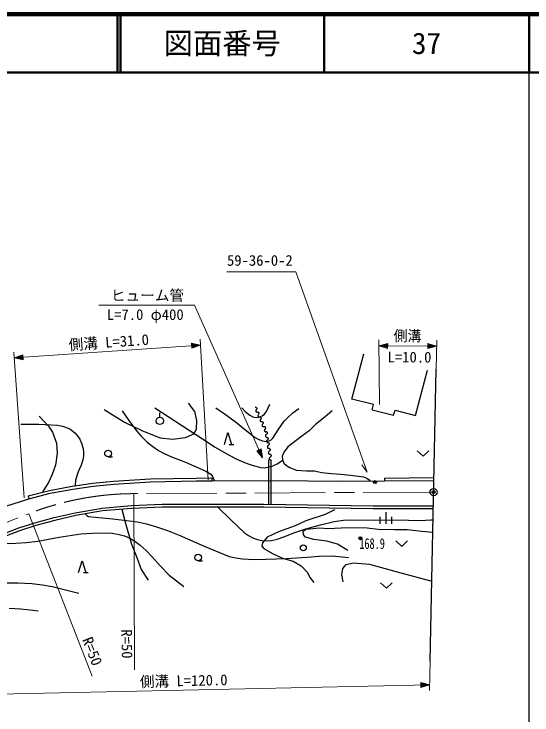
# Model space of a CAD drawing. Units: millimetres, scale not verified. Extents: x 40000 to 680000, y 20000 to 380000.
# Drawn here: x 491065 to 579500, y 260423 to 380000 of the extents above; entities that cross this region are included whole.
import ezdxf
from ezdxf.enums import TextEntityAlignment as Align

# ---------------------------------------------------------------- set-up
doc = ezdxf.new("R2010")
doc.units = ezdxf.units.MM
doc.header["$LTSCALE"] = 1000
doc.header["$PDMODE"] = 32
doc.header["$PDSIZE"] = 500
doc.linetypes.add('CHAIN', pattern=[18.5, 12, -1.5, 3.5, -1.5])
for name, color, linetype, lineweight in [('M-BGD', 7, 'Continuous', 25), ('M-BMK', 2, 'CHAIN', 13), ('M-BMK-HTXT', 7, 'Continuous', 13), ('M-BMK-SRVR', 3, 'Continuous', 25), ('M-STR-HTXT', 7, 'Continuous', 13), ('M-TTL', 2, 'Continuous', 140), ('M-TTL-BAND', 7, 'Continuous', 25), ('M-TTL-LINE', 7, 'Continuous', 50)]:
    doc.layers.add(name, color=color, linetype=linetype, lineweight=lineweight)
doc.layers.add('M-OTRS', color=6, linetype='Continuous')
doc.layers.add('M-TTL-TXT', color=7, linetype='Continuous')
doc.styles.add('ＭＳ ゴシック', font='')
doc.styles.get('ＭＳ ゴシック').set_extended_font_data('MS Gothic')

msp = doc.modelspace()

# ---------------------------------------------------------------- linework, layer by layer
at = {"layer": 'M-BGD'}
for p, q in [((548743, 314316), (550802, 322032)), ((562116, 269579), (563132, 319388)), ((559619, 311539), (561678, 319255)), ((521940, 312200), (520865, 313634)), ((552417, 313376), (548743, 314316)), ((552195, 312505), (552417, 313376)), ((506460, 312546), (509903, 310358)), ((522298, 310663), (521940, 312200)), ((532246, 312926), (532302, 312931)), ((532302, 312931), (532366, 312920)), ((532340, 312358), (532338, 312318)), ((532338, 312318), (532343, 312262)), ((532367, 312430), (532340, 312358)), ((532343, 312262), (532365, 312212)), ((532365, 312212), (532410, 312154)), ((532366, 312920), (532414, 312902)), ((532462, 312570), (532367, 312430)), ((532410, 312154), (532465, 312119)), ((532414, 312902), (532445, 312876)), ((532445, 312876), (532483, 312834)), ((532497, 312624), (532462, 312570)), ((532465, 312119), (532512, 312101)), ((532483, 312834), (532512, 312769)), ((532515, 312672), (532497, 312624)), ((532512, 312769), (532517, 312712)), ((532512, 312101), (532553, 312099)), ((532517, 312712), (532515, 312672)), ((532553, 312099), (532609, 312104)), ((532609, 312104), (532666, 312110)), ((532666, 312110), (532730, 312099)), ((532730, 312099), (532777, 312080)), ((545387, 312292), (544200, 311269)), ((552195, 312505), (555860, 311567)), ((555860, 311567), (556161, 312394)), ((556161, 312394), (559619, 311539)), ((495345, 311370), (496932, 309680)), ((515955, 311233), (515955, 311951)), ((532703, 311537), (532701, 311497)), ((532701, 311497), (532706, 311440)), ((532730, 311608), (532703, 311537)), ((532706, 311440), (532728, 311391)), ((532728, 311391), (532774, 311332)), ((532826, 311748), (532730, 311608)), ((532774, 311332), (532828, 311298)), ((532777, 312080), (532808, 312055)), ((532808, 312055), (532846, 312013)), ((532860, 311803), (532826, 311748)), ((532828, 311298), (532876, 311279)), ((532846, 312013), (532875, 311947)), ((532879, 311850), (532860, 311803)), ((532875, 311947), (532881, 311890)), ((532876, 311279), (532916, 311277)), ((532881, 311890), (532879, 311850)), ((532916, 311277), (532972, 311283)), ((532972, 311283), (533029, 311288)), ((533029, 311288), (533093, 311277)), ((533093, 311277), (533140, 311259)), ((533189, 310927), (533094, 310786)), ((533140, 311259), (533171, 311233)), ((533171, 311233), (533209, 311191)), ((533224, 310981), (533189, 310927)), ((533209, 311191), (533238, 311125)), ((533242, 311029), (533224, 310981)), ((533238, 311125), (533244, 311069)), ((533244, 311069), (533242, 311029)), ((544200, 311269), (542561, 310000)), ((509903, 310358), (512976, 308872)), ((522196, 309178), (522298, 310663)), ((533066, 310715), (533064, 310675)), ((533064, 310675), (533070, 310619)), ((533094, 310786), (533066, 310715)), ((533070, 310619), (533091, 310569)), ((533091, 310569), (533137, 310511)), ((533137, 310511), (533191, 310476)), ((533191, 310476), (533239, 310458)), ((533239, 310458), (533279, 310456)), ((533279, 310456), (533336, 310461)), ((533336, 310461), (533392, 310466)), ((533392, 310466), (533456, 310455)), ((533429, 309894), (533427, 309853)), ((533427, 309853), (533433, 309797)), ((533457, 309965), (533429, 309894)), ((533433, 309797), (533455, 309748)), ((533455, 309748), (533500, 309689)), ((533456, 310455), (533503, 310437)), ((533552, 310105), (533457, 309965)), ((533503, 310437), (533534, 310411)), ((533534, 310411), (533573, 310369)), ((533587, 310160), (533552, 310105)), ((533573, 310369), (533602, 310304)), ((533605, 310207), (533587, 310160)), ((533602, 310304), (533607, 310247)), ((533607, 310247), (533605, 310207)), ((542561, 310000), (541455, 308894)), ((496932, 309680), (497649, 308655)), ((497649, 308655), (498315, 306811)), ((512976, 308872), (515998, 307694)), ((521786, 308359), (522196, 309178)), ((526999, 306591), (527598, 308587)), ((527598, 308587), (528197, 306591)), ((533500, 309689), (533555, 309654)), ((533555, 309654), (533602, 309636)), ((533602, 309636), (533642, 309634)), ((533642, 309634), (533699, 309639)), ((533699, 309639), (533762, 309645)), ((533762, 309645), (533833, 309633)), ((533803, 309009), (533801, 308964)), ((533801, 308964), (533807, 308901)), ((533834, 309088), (533803, 309009)), ((533807, 308901), (533831, 308847)), ((533831, 308847), (533882, 308782)), ((533833, 309633), (533885, 309613)), ((533939, 309244), (533834, 309088)), ((533882, 308782), (533942, 308743)), ((533885, 309613), (533920, 309584)), ((533920, 309584), (533962, 309538)), ((533978, 309305), (533939, 309244)), ((533942, 308743), (533995, 308723)), ((533962, 309538), (533994, 309465)), ((533998, 309357), (533978, 309305)), ((533994, 309465), (534000, 309402)), ((533995, 308723), (534040, 308721)), ((534000, 309402), (533998, 309357)), ((534040, 308721), (534102, 308727)), ((534085, 308767), (534147, 308757)), ((534147, 308757), (534213, 308727)), ((534213, 308727), (534259, 308694)), ((534259, 308694), (534285, 308658)), ((534285, 308658), (534314, 308603)), ((534314, 308603), (534328, 308524)), ((534328, 308524), (534318, 308461)), ((541455, 308894), (540186, 307994)), ((515998, 307694), (518098, 307489)), ((518098, 307489), (520352, 307744)), ((520352, 307744), (521786, 308359)), ((534016, 308087), (534006, 308025)), ((534006, 308025), (534016, 307966)), ((534029, 308130), (534016, 308087)), ((534016, 307966), (534048, 307890)), ((534078, 308199), (534029, 308130)), ((534048, 307890), (534098, 307838)), ((534219, 308324), (534078, 308199)), ((534098, 307838), (534144, 307805)), ((534144, 307805), (534186, 307792)), ((534186, 307792), (534249, 307782)), ((534272, 308373), (534219, 308324)), ((534370, 307383), (534243, 307271)), ((534249, 307782), (534305, 307773)), ((534305, 308419), (534272, 308373)), ((534318, 308461), (534305, 308419)), ((534305, 307773), (534364, 307747)), ((534364, 307747), (534405, 307717)), ((534417, 307428), (534370, 307383)), ((534405, 307717), (534429, 307685)), ((534446, 307469), (534417, 307428)), ((534429, 307685), (534455, 307634)), ((534458, 307507), (534446, 307469)), ((534455, 307634), (534467, 307563)), ((534467, 307563), (534458, 307507)), ((540186, 307994), (538507, 306684)), ((498315, 306811), (498417, 305070)), ((527798, 306591), (528596, 306591)), ((534186, 307171), (534178, 307115)), ((534178, 307115), (534186, 307061)), ((534198, 307209), (534186, 307171)), ((534186, 307061), (534216, 306993)), ((534243, 307271), (534198, 307209)), ((534216, 306993), (534260, 306946)), ((534260, 306946), (534302, 306917)), ((534302, 306917), (534340, 306905)), ((534327, 306217), (534317, 306154)), ((534317, 306154), (534327, 306095)), ((534340, 306259), (534327, 306217)), ((534340, 306905), (534396, 306896)), ((534389, 306328), (534340, 306259)), ((534531, 306453), (534389, 306328)), ((534396, 306896), (534458, 306886)), ((534458, 306886), (534524, 306857)), ((534524, 306857), (534570, 306824)), ((534583, 306502), (534531, 306453)), ((534570, 306824), (534596, 306788)), ((534616, 306548), (534583, 306502)), ((534596, 306788), (534626, 306732)), ((534629, 306591), (534616, 306548)), ((534626, 306732), (534639, 306653)), ((534639, 306653), (534629, 306591)), ((537810, 306151), (537196, 305291)), ((538507, 306684), (537810, 306151)), ((498417, 305070), (498160, 303021)), ((534327, 306095), (534360, 306020)), ((534360, 306020), (534409, 305967)), ((534409, 305967), (534455, 305934)), ((534455, 305934), (534498, 305921)), ((534491, 305232), (534481, 305170)), ((534481, 305170), (534491, 305111)), ((534504, 305275), (534491, 305232)), ((534491, 305111), (534524, 305035)), ((534498, 305921), (534560, 305911)), ((534553, 305344), (534504, 305275)), ((534524, 305035), (534573, 304983)), ((534695, 305468), (534553, 305344)), ((534560, 305911), (534622, 305901)), ((534573, 304983), (534619, 304950)), ((534619, 304950), (534662, 304937)), ((534622, 305901), (534688, 305872)), ((534662, 304937), (534724, 304927)), ((534688, 305872), (534734, 305839)), ((534747, 305517), (534695, 305468)), ((534724, 304927), (534786, 304917)), ((534734, 305839), (534760, 305803)), ((534780, 305563), (534747, 305517)), ((534760, 305803), (534790, 305747)), ((534793, 305606), (534780, 305563)), ((534790, 305747), (534803, 305668)), ((534803, 305668), (534793, 305606)), ((537196, 305291), (536827, 304554)), ((559904, 305506), (560902, 304548)), ((560902, 304548), (561900, 305506)), ((507117, 304468), (507866, 304468)), ((534508, 303930), (534539, 296330)), ((534508, 303930), (534539, 296330)), ((534655, 304247), (534645, 304185)), ((534645, 304185), (534655, 304126)), ((534668, 304290), (534655, 304247)), ((534655, 304126), (534688, 304050)), ((534717, 304359), (534668, 304290)), ((534688, 304050), (534737, 303998)), ((534858, 304484), (534717, 304359)), ((534737, 303998), (534783, 303965)), ((534783, 303965), (534826, 303952)), ((534786, 304917), (534852, 304887)), ((534826, 303952), (534888, 303942)), ((534852, 304887), (534898, 304854)), ((534911, 304533), (534858, 304484)), ((534898, 304854), (534924, 304818)), ((534908, 303932), (534939, 296331)), ((534944, 304579), (534911, 304533)), ((534924, 304818), (534954, 304763)), ((534957, 304621), (534944, 304579)), ((534954, 304763), (534967, 304684)), ((534967, 304684), (534957, 304621)), ((536827, 304554), (536909, 303981)), ((536909, 303981), (537114, 303408)), ((498160, 303021), (497597, 301433)), ((537114, 303408), (537605, 302957)), ((537605, 302957), (538137, 302630)), ((538137, 302630), (539243, 302179)), ((497597, 301433), (496982, 300101)), ((539243, 302179), (541004, 302056)), ((541004, 302056), (542355, 302055)), ((542355, 302055), (543584, 301810)), ((543584, 301810), (545263, 301645)), ((545263, 301645), (546860, 301522)), ((546860, 301522), (548539, 301317)), ((504500, 299955), (508054, 300318)), ((508054, 300318), (514305, 300712)), ((508095, 299820), (514325, 300212)), ((514305, 300712), (522187, 300842)), ((514325, 300212), (522194, 300342)), ((522187, 300842), (524844, 300874)), ((522194, 300342), (524850, 300374)), ((524844, 300874), (524850, 300374)), ((524850, 300374), (535487, 300442)), ((535487, 300442), (546969, 300309)), ((546969, 300309), (554347, 300349)), ((548539, 301317), (550750, 301071)), ((550750, 301071), (551282, 300825)), ((551282, 300825), (551855, 300416)), ((554341, 300848), (562755, 300940)), ((554341, 300848), (554347, 300349)), ((554347, 300349), (562745, 300441)), ((496982, 300101), (495906, 298463)), ((497140, 298735), (501004, 299461)), ((497248, 298247), (501085, 298968)), ((501004, 299461), (504500, 299955)), ((501085, 298968), (504561, 299459)), ((504561, 299459), (508095, 299820)), ((493482, 297791), (497140, 298735)), ((493482, 297791), (493607, 297307)), ((493607, 297307), (497248, 298247)), ((485515, 294703), (493607, 297307)), ((501525, 294929), (506117, 295728)), ((506117, 295728), (511134, 296154)), ((511166, 295655), (506181, 295232)), ((509450, 295550), (510137, 292929)), ((511134, 296154), (516365, 296387)), ((516377, 295887), (511166, 295655)), ((516365, 296387), (533722, 296400)), ((533718, 295900), (516377, 295887)), ((552371, 295613), (533718, 295900)), ((533722, 296400), (552376, 296113)), ((545805, 295418), (544217, 294650)), ((562646, 295590), (552371, 295613)), ((552376, 296113), (562656, 296090)), ((497931, 294090), (501525, 294929)), ((501625, 294439), (498051, 293605)), ((506181, 295232), (501625, 294439)), ((544217, 294650), (540887, 293524)), ((553523, 294221), (553522, 293023)), ((554521, 295019), (554521, 293023)), ((555519, 294221), (555519, 293023)), ((491863, 292336), (494626, 293225)), ((494626, 293225), (497931, 294090)), ((498051, 293605), (494766, 292745)), ((540887, 293524), (539043, 292705)), ((478253, 287092), (491863, 292336)), ((492029, 291864), (478435, 286627)), ((494766, 292745), (492029, 291864)), ((510137, 292929), (511152, 289588)), ((539043, 292705), (536226, 291681)), ((540437, 291759), (540949, 292117)), ((540949, 292117), (543201, 292321)), ((543201, 292321), (544635, 292219)), ((544635, 292219), (546938, 292321)), ((546938, 292321), (549088, 292423)), ((549088, 292423), (551340, 292371)), ((551340, 292371), (553234, 292115)), ((553234, 292115), (556049, 292063)), ((556049, 292063), (558199, 292063)), ((558199, 292063), (560708, 291806)), ((560708, 291806), (562566, 291637)), ((534279, 290759), (533511, 289786)), ((536226, 291681), (534279, 290759)), ((540488, 291145), (540437, 291759)), ((540846, 290735), (540488, 291145)), ((542280, 290377), (540846, 290735)), ((511152, 289588), (512036, 287294)), ((533511, 289786), (533357, 289223)), ((544481, 290069), (542280, 290377)), ((546272, 289557), (544481, 290069)), ((548034, 288491), (546272, 289557)), ((556274, 290122), (557272, 289164)), ((557272, 289164), (558270, 290122)), ((533357, 289223), (533715, 288813)), ((533715, 288813), (535201, 287993)), ((512036, 287294), (512789, 285263)), ((535201, 287993), (536891, 287173)), ((536891, 287173), (538735, 286661)), ((502104, 284707), (502704, 286703)), ((502704, 286703), (503302, 284706)), ((522499, 286704), (523248, 286704)), ((538735, 286661), (540066, 285841)), ((540066, 285841), (541090, 284765)), ((547186, 285430), (547749, 286096)), ((547749, 286096), (548979, 286403)), ((548979, 286403), (551745, 286146)), ((551745, 286146), (556508, 284865)), ((502903, 284706), (503701, 284706)), ((512789, 285263), (513968, 283395)), ((541090, 284765), (541603, 283792)), ((547032, 284303), (547186, 285430)), ((556508, 284865), (562395, 283254)), ((541603, 283792), (542268, 283024)), ((547237, 283125), (547032, 284303)), ((553646, 282993), (554644, 282035)), ((554644, 282035), (555642, 282993))]:
    msp.add_line(p, q, dxfattribs=at)
for points in [[(529982, 312803), (530535, 312197), (531300, 311560), (531817, 311309), (532408, 311192), (532880, 311235), (533443, 311455), (533814, 311742), (534174, 312205), (534740, 313454)], [(509524, 312311), (510651, 310661), (511975, 308909), (512802, 307970), (513809, 306988), (514739, 306223), (515729, 305544), (516679, 305015), (517952, 304443), (520328, 303530), (522697, 302508), (523802, 301996), (524659, 301477), (524927, 301132), (525186, 300580), (525246, 300430)], [(515114, 312795), (523233, 307505), (525428, 306108), (527667, 304806), (529080, 304089), (530728, 303380), (531871, 302977), (533193, 302647), (533785, 302605), (534482, 302686), (535249, 302927), (535983, 303282), (536938, 303901)], [(525531, 312804), (527196, 311700), (528803, 310516), (530389, 309159), (532232, 307750), (532754, 307463), (533515, 307187), (534046, 307101), (534646, 307164), (534973, 307346), (535241, 307639), (536162, 309092), (537204, 310535), (537795, 311175), (538691, 311960), (539690, 312724)], [(492214, 310042), (495287, 310009), (498479, 309864), (499354, 309676), (500299, 309332), (500829, 309045), (501452, 308568), (501864, 308128), (502318, 307459), (502616, 306816), (502842, 306032), (502926, 305428), (502921, 304624), (502817, 303975), (502524, 303022), (502028, 301888), (501539, 300474), (501501, 299487)], [(525809, 295919), (528079, 293689), (530436, 291515), (531083, 291043), (531955, 290569), (532608, 290338), (533398, 290180), (534200, 290138), (535038, 290216), (536005, 290439), (537147, 290830), (538983, 291556), (540884, 292199), (543377, 292869), (545743, 293402), (547325, 293635), (548730, 293738), (558438, 293641), (560436, 293610), (562243, 293692), (562608, 293728)], [(503241, 294711), (503473, 294440), (503811, 294257), (507949, 293865), (512121, 293358), (513684, 293021), (515415, 292533), (517245, 291899), (519281, 291075), (523524, 289227), (527807, 287487), (528909, 287225), (530092, 287062), (532096, 286974), (534126, 286989), (537517, 287109), (541098, 287341), (543171, 287502), (545365, 287564), (548229, 287294)], [(487636, 290224), (488385, 289944), (489162, 289762), (490160, 289684), (491354, 289706), (493151, 289834), (495128, 290084), (498786, 290744), (502465, 291305), (504453, 291446), (506607, 291485), (507810, 291421), (508991, 291233), (509905, 290962), (510824, 290560), (511695, 290057), (512596, 289402), (513640, 288473), (514610, 287463), (516012, 285868), (517547, 284281), (520061, 282358)], [(464203, 281135), (464969, 280909), (465599, 280841), (466799, 280909), (468185, 281101), (471216, 281654), (474573, 282157), (477861, 282517), (481239, 282782), (485229, 282937), (489339, 282992), (491743, 282970), (494135, 282844), (495916, 282644), (497582, 282353), (502158, 281211)], [(490215, 278639), (492161, 278525), (494345, 278288), (495209, 278180)]]:
    msp.add_lwpolyline(points, dxfattribs=at)
for centre, radius in [((515955, 310594), 639), ((507117, 305037), 569), ((550213, 290561), 250), ((550213, 290561), 150), ((550213, 290561), 49.9), ((540459, 288927), 499), ((522499, 287273), 569)]:
    msp.add_circle(centre, radius, dxfattribs=at)
at = {"layer": 'M-BMK'}
for p, q in [((562704, 298444), (511511, 298183)), ((475881, 287848), (493592, 294762))]:
    msp.add_line(p, q, dxfattribs=at)
msp.add_arc((511766, 248210), 49974, 90.29175, 111.32627, dxfattribs=at)
at = {"layer": 'M-BMK-HTXT'}
for p, q in [((511664, 268146), (511511, 298183)), ((504417, 267035), (493592, 294762))]:
    msp.add_line(p, q, dxfattribs=at)
at = {"layer": 'M-BMK-SRVR'}
for centre, radius in [((552682, 300153), 242), ((562704, 298444), 613)]:
    msp.add_circle(centre, radius, dxfattribs=at)
at = {"layer": 'M-OTRS'}
for p in [(552682, 300153), (562704, 298444)]:
    msp.add_point(p, dxfattribs=at)
at = {"layer": 'M-STR-HTXT'}
for p, q in [((539155, 336005), (527427, 336007)), ((551358, 301821), (539155, 336005)), ((521883, 330354), (505566, 330357)), ((533508, 304279), (521883, 330354)), ((524188, 300564), (522829, 324509)), ((553474, 313366), (553351, 324392)), ((563132, 319388), (563233, 324350)), ((491088, 321338), (522886, 323511)), ((521421, 322991), (521364, 323827)), ((521364, 323827), (522886, 323511)), ((522886, 323511), (521421, 322991)), ((521472, 323114), (521431, 323712)), ((521431, 323712), (522468, 323482)), ((522468, 323482), (521472, 323114)), ((521524, 323238), (521499, 323596)), ((521499, 323596), (522229, 323466)), ((522229, 323466), (521524, 323238)), ((521575, 323361), (521567, 323481)), ((521567, 323481), (521870, 323442)), ((521870, 323442), (521575, 323361)), ((553362, 323393), (554861, 323806)), ((554858, 322967), (553362, 323393)), ((553362, 323393), (563212, 323350)), ((553782, 323391), (554801, 323686)), ((554798, 323087), (553782, 323391)), ((554021, 323390), (554741, 323566)), ((554739, 323207), (554021, 323390)), ((554381, 323388), (554680, 323447)), ((554680, 323327), (554381, 323388)), ((554680, 323447), (554680, 323327)), ((554741, 323566), (554739, 323207)), ((554801, 323686), (554798, 323087)), ((554861, 323806), (554858, 322967)), ((561713, 322938), (561717, 323776)), ((563212, 323350), (561713, 322938)), ((561717, 323776), (563212, 323350)), ((561774, 323057), (561776, 323656)), ((562793, 323352), (561774, 323057)), ((561776, 323656), (562793, 323352)), ((561834, 323177), (561836, 323536)), ((562554, 323353), (561834, 323177)), ((561836, 323536), (562554, 323353)), ((561895, 323296), (561895, 323416)), ((561895, 323416), (562194, 323355)), ((562194, 323355), (561895, 323296)), ((492826, 297481), (491015, 322335)), ((491088, 321338), (492553, 321858)), ((491506, 321366), (492502, 321734)), ((492502, 321734), (492542, 321137)), ((492553, 321858), (492610, 321022)), ((492610, 321022), (491088, 321338)), ((492542, 321137), (491506, 321366)), ((491745, 321383), (492450, 321611)), ((492475, 321252), (491745, 321383)), ((492104, 321407), (492398, 321487)), ((492407, 321368), (492104, 321407)), ((492398, 321487), (492407, 321368)), ((492450, 321611), (492475, 321252)), ((532516, 305476), (533281, 305817)), ((533508, 304279), (532516, 305476)), ((532649, 305470), (533196, 305714)), ((533338, 304662), (532649, 305470)), ((532783, 305464), (533111, 305611)), ((533240, 304881), (532783, 305464)), ((532917, 305458), (533026, 305507)), ((533094, 305209), (532917, 305458)), ((533026, 305507), (533094, 305209)), ((533111, 305611), (533240, 304881)), ((533196, 305714), (533338, 304662)), ((533281, 305817), (533508, 304279)), ((551358, 301821), (550460, 303090)), ((562116, 269579), (562014, 264573)), ((562034, 265572), (485133, 263934)), ((560546, 265121), (560528, 265960)), ((560528, 265960), (562034, 265572)), ((562034, 265572), (560546, 265121)), ((560603, 265242), (560591, 265841)), ((560591, 265841), (561615, 265563)), ((561615, 265563), (560603, 265242)), ((560661, 265363), (560653, 265723)), ((560653, 265723), (561375, 265558)), ((561375, 265558), (560661, 265363)), ((560718, 265484), (560715, 265604)), ((560715, 265604), (561016, 265551)), ((561016, 265551), (560718, 265484))]:
    msp.add_line(p, q, dxfattribs=at)
at = {"layer": 'M-TTL'}
msp.add_line((680000, 380000), (40000, 380000), dxfattribs=at)
at = {"layer": 'M-TTL-BAND'}
msp.add_line((579000, 20000), (579000, 370000), dxfattribs=at)
at = {"layer": 'M-TTL-LINE'}
for p, q in [((508747, 380000), (508747, 370000)), ((509247, 380000), (509247, 370000)), ((543997, 380000), (543997, 370000)), ((579000, 380000), (579000, 370000)), ((40000, 370000), (680000, 370000))]:
    msp.add_line(p, q, dxfattribs=at)

# ---------------------------------------------------------------- texts
at = {"layer": 'M-BGD', "style": 'ＭＳ ゴシック', "width": 0.7}
msp.add_text('168.9', height=1833, rotation=359.99, dxfattribs=at).set_placement((550021, 288202), align=Align.BOTTOM_LEFT)
at = {"layer": 'M-BMK-HTXT', "style": 'ＭＳ ゴシック'}
for rotation, p in [(271.19, (508832, 275004)), (291.39, (502166, 273083))]:
    msp.add_text('R=50', height=1833, rotation=rotation, dxfattribs=at).set_placement(p, align=Align.BOTTOM_LEFT)
at = {"layer": 'M-STR-HTXT', "style": 'ＭＳ ゴシック'}
for s, rotation, p in [('59-36-0-2', 359.99, (527427, 336506)), ('ヒューム管', 359.99, (507603, 330533)), ('L=7.0 φ400', 359.99, (506915, 327262)), ('側溝 L=31.0', 3.89, (500497, 322098)), ('L=10.0', 359.79, (554844, 320024)), ('側溝 L=120.0', 1.29, (512587, 264634))]:
    msp.add_text(s, height=1833, rotation=rotation, dxfattribs=at).set_placement(p, align=Align.BOTTOM_LEFT)
at = {"layer": 'M-STR-HTXT', "style": 'ＭＳ ゴシック', "width": 0.95}
msp.add_text('側溝', height=1833, rotation=359.79, dxfattribs=at).set_placement((555869, 323652), align=Align.BOTTOM_LEFT)
at = {"layer": 'M-TTL-TXT', "style": 'ＭＳ ゴシック'}
for s, p in [('図面番号', (526622, 375000)), ('37', (561497, 375000))]:
    msp.add_text(s, height=3666, dxfattribs=at).set_placement(p, align=Align.MIDDLE_CENTER)

doc.saveas('drawing.dxf')
